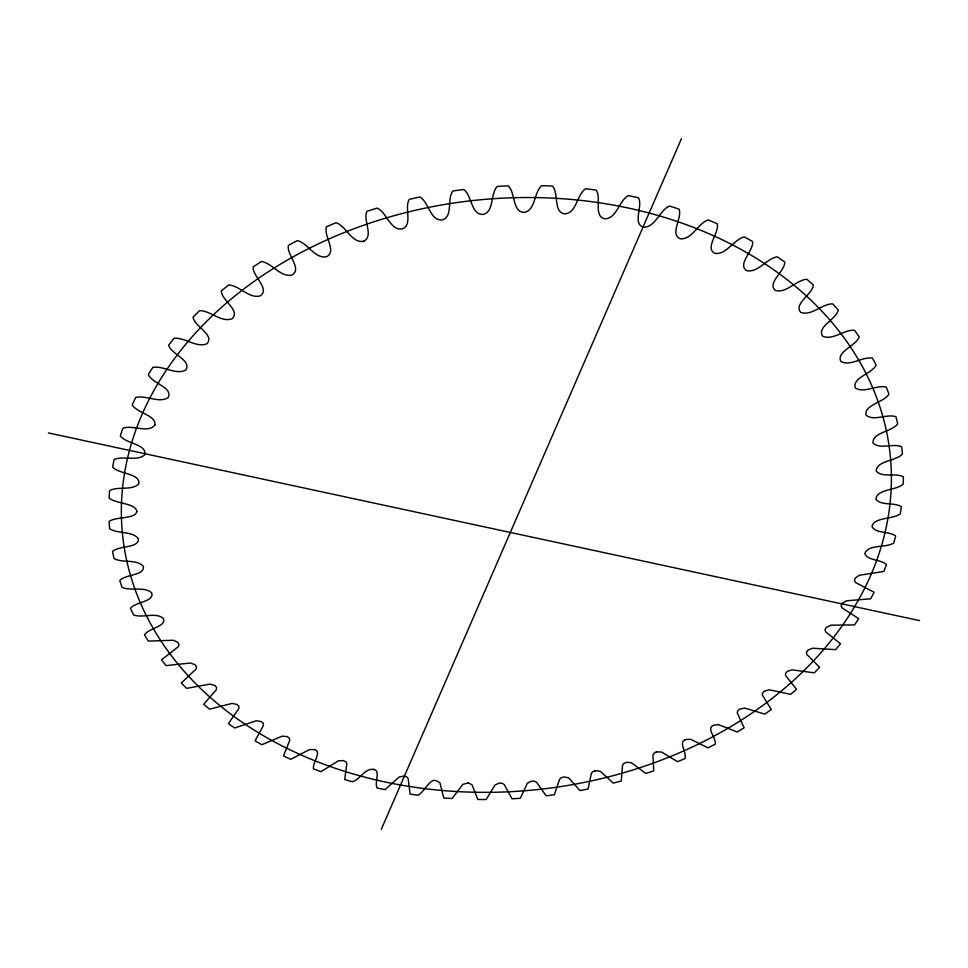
<?xml version="1.0" encoding="UTF-8"?>
<svg xmlns="http://www.w3.org/2000/svg" width="968" height="968" viewBox="0 0 968 968"><rect width="100%" height="100%" fill="white"/><g stroke="black" fill="none" stroke-linecap="round" stroke-linejoin="round"><path stroke-width="1.45" d="M136.936 511.552C134.782 519.38 116.85 516.319 109.142 521.328A398.175 305.876 -6 0 0 109.626 528.709C118.035 534.167 131.963 530.73 138.327 538.668C139.319 548.384 119.088 545.383 112.59 551.373A398.175 305.876 -6 0 0 114.006 558.56C122.791 563.352 136.524 558.742 143.349 566.377C144.982 575.718 125.308 574.169 119.778 580.473A398.175 305.876 -6 0 0 122.065 587.394C131.212 591.291 143.917 586.197 151.625 592.719C154.88 601.878 135.024 601.818 130.486 608.388A398.175 305.876 -6 0 0 133.596 614.97C142.889 618.334 155.558 611.849 163.35 618.407C166.665 626.816 148.697 627.942 144.474 634.887A398.175 305.876 -6 0 0 148.358 641.106L173.369 640.247L177.93 642.413L179.019 644.7L178.16 646.83L161.523 659.801A398.175 305.876 -6 0 0 166.109 665.609L190.478 663.019L195.209 664.81L196.577 666.976L195.996 669.118L181.355 682.972A398.175 305.876 -6 0 0 186.582 688.345L210.129 684.11L215.005 685.538L216.614 687.558L216.324 689.7L203.728 704.28A398.175 305.876 -6 0 0 209.536 709.169L232.102 703.397L237.075 704.462L238.914 706.337L238.89 708.455L228.387 723.592A398.175 305.876 -6 0 0 234.704 727.984L256.145 720.797L261.166 721.499L263.211 723.205L263.453 725.335L255.056 740.835A398.175 305.876 -6 0 0 261.832 744.719L282.027 736.212L287.06 736.563L289.299 738.1L289.795 740.169L283.503 755.947A398.175 305.876 -6 0 0 290.678 759.299L309.494 749.583L314.515 749.583M136.936 511.419C135.314 502.985 116.535 504.001 109.118 498.121A398.175 305.876 -6 0 1 109.602 490.594C118.374 485.924 132.108 491.079 138.944 483.649C139.912 473.062 118.991 474.296 112.639 467.084A398.175 305.876 -6 0 1 114.127 459.485C123.565 455.529 136.911 461.615 144.776 454.827C147.233 444.106 125.937 443.792 120.31 435.902A398.175 305.876 -6 0 1 122.815 428.34C132.217 424.262 148.721 434.003 155.11 424.674M154.965 425C156.284 415.248 137.214 413.094 132.205 404.951A398.175 305.876 -6 0 1 135.738 397.485C146.168 394.908 159.042 403.583 168.251 397.546C173.054 387.248 152.012 383.413 148.322 374.592A398.175 305.876 -6 0 1 152.896 367.332C163.677 365.638 175.813 375.269 185.723 370.091C192.245 360.314 170.864 354.046 168.638 345.213A398.175 305.876 -6 0 1 174.216 338.243C185.227 337.396 196.673 348.262 207.067 343.676C214.835 334.71 194.411 326.47 193.031 317.201A398.175 305.876 -6 0 1 199.565 310.643C210.685 310.619 221.333 322.889 232.114 318.75C240.814 310.571 221.503 300.262 221.309 290.981A398.175 305.876 -6 0 1 228.751 284.907C239.846 285.826 249.333 299.112 260.452 295.797C270.266 288.646 252.2 276.086 253.205 266.926A398.175 305.876 -6 0 1 261.493 261.433C272.419 263.296 280.563 277.538 291.9 275.069C302.669 269.007 286.274 254.511 288.404 245.412A398.175 305.876 -6 0 1 297.418 240.596C308.066 243.355 314.721 258.625 326.204 256.847C337.566 251.813 323.227 235.732 326.47 226.778A398.175 305.876 -6 0 1 336.114 222.713C346.399 226.306 351.396 242.823 363.048 241.407C374.543 237.172 362.637 220.014 366.933 211.339A398.175 305.876 -6 0 1 377.096 208.096C386.946 212.464 390.08 230.517 402.083 228.98C413.167 225.108 404.007 207.648 409.282 199.347A398.175 305.876 -6 0 1 419.822 196.964C429.03 202.203 429.986 220.752 442.061 220.014C453.423 216.965 446.659 198.827 452.939 190.986A398.175 305.876 -6 0 1 463.696 189.522C472.045 195.354 470.944 214.569 482.79 214.472C494.454 212.367 490.062 193.685 497.286 186.413A398.175 305.876 -6 0 1 508.115 185.868C515.617 192.451 512.108 211.375 523.7 212.428C535.824 211.036 533.525 192.499 541.705 185.662A398.175 305.876 -6 0 1 552.462 186.062C559.044 193.285 553.115 211.786 564.441 213.868C576.71 213.42 576.601 194.834 585.592 188.748A398.175 305.876 -6 0 1 596.119 190.067C601.733 197.847 593.372 215.779 604.456 218.792C616.701 219.131 618.685 200.872 628.329 195.584A398.175 305.876 -6 0 1 638.493 197.811C643.175 206.015 632.116 223.693 643.466 227.19C655.396 227.637 659.256 210.576 669.36 206.039A398.175 305.876 -6 0 1 679.028 209.112C682.67 217.667 669.287 234.341 680.335 238.781C692.12 239.774 697.65 223.608 708.14 219.905A398.175 305.876 -6 0 1 717.203 223.765C719.781 232.55 704.365 247.881 714.82 253.35C726.423 255.056 733.441 239.762 744.235 236.918A398.175 305.876 -6 0 1 752.56 241.516C754.06 250.494 737.011 264.01 746.522 270.641C757.896 273.218 766.245 258.71 777.207 256.81A398.175 305.876 -6 0 1 784.733 262.05C785.145 271.088 766.644 282.91 775.332 290.473C786.343 293.57 795.756 280.284 806.743 279.22A398.175 305.876 -6 0 1 813.374 285.028C812.709 294.127 793.312 303.795 800.705 312.386C811.257 316.33 821.675 303.976 832.565 303.819A398.175 305.876 -6 0 1 838.264 310.099C836.461 319.198 816.314 326.954 822.667 336.247C832.722 340.639 843.818 329.58 854.49 330.233A398.175 305.876 -6 0 1 859.221 336.9C856.232 345.842 836.11 351.59 840.817 361.427C850.146 366.751 862.065 356.526 872.386 358.087A398.175 305.876 -6 0 1 876.137 365.057C872.023 373.829 851.828 377.629 855.349 387.95C864.025 393.649 876.306 384.744 886.204 387.031A398.175 305.876 -6 0 1 888.951 394.194C883.808 402.555 864.037 404.733 866.009 415.127C873.717 421.612 886.615 413.59 895.945 416.688A398.175 305.876 -6 0 1 897.699 423.972C891.371 432.018 872.386 432.442 872.955 442.945C879.779 449.817 892.932 442.981 901.644 446.72A398.175 305.876 -6 0 1 902.43 454.053C895.424 461.458 876.742 460.55 876.197 470.968C882.09 478.168 895.388 472.493 903.398 476.825A398.175 305.876 -6 0 1 903.241 484.121C895.932 490.752 876.851 488.755 875.859 499.222C881.425 506.022 893.936 502.041 901.353 506.675A398.175 305.876 -6 0 1 900.3 513.887C892.363 519.622 873.862 517.057 871.974 526.58C876.052 534.046 889.168 530.779 895.666 536.03A398.175 305.876 -6 0 1 893.754 543.072C885.526 548.287 868.187 543.907 864.799 553.66C867.788 560.895 880.868 559.129 886.531 564.634A398.175 305.876 -6 0 1 883.796 571.447L859.209 575.282L855.155 578.198L854.454 580.703L855.664 582.627L874.14 592.247A398.175 305.876 -6 0 1 870.643 598.805L846.468 600.801L842.063 603.463L841.095 605.835L842.027 607.831L858.713 618.685A398.175 305.876 -6 0 1 854.514 624.917L830.846 625.183L826.249 627.506L825.014 629.781L825.668 631.826L840.478 643.768A398.175 305.876 -6 0 1 835.638 649.649L812.588 648.233L807.905 650.206L806.441 652.335L806.804 654.465L819.666 667.339A398.175 305.876 -6 0 1 814.245 672.845L792.102 669.82L787.286 671.405L785.544 673.45L785.629 675.591L796.519 689.276A398.175 305.876 -6 0 1 790.553 694.359L769.415 689.821L764.466 691.104L762.566 692.979L762.373 695.109L771.266 709.459A398.175 305.876 -6 0 1 764.817 714.094L744.791 708.128L739.806 709.06L737.689 710.839L737.265 712.908L744.126 727.779A398.175 305.876 -6 0 1 737.253 731.953L718.329 724.609L713.416 725.262M381.319 829.286L681.436 138.714M712.726 725.649C706.592 728.916 716.187 737.761 715.328 744.162A398.175 305.876 -6 0 1 708.092 747.853L690.644 739.286L685.828 739.479M684.775 739.963C678.725 742.529 686.627 752.257 685.114 758.525A398.175 305.876 -6 0 1 677.564 761.719L661.555 752.003L656.74 751.882L654.041 753.249L652.94 755.161L653.702 770.818A398.175 305.876 -6 0 1 645.886 773.492L631.354 762.675L626.623 762.288L623.864 763.45L622.533 765.289L621.299 780.97A398.175 305.876 -6 0 1 613.276 783.124L600.354 771.339L595.683 770.649L592.888 771.605L591.351 773.347L588.12 788.956A398.175 305.876 -6 0 1 579.953 790.566L568.724 777.921L564.187 776.917L561.307 777.679L559.577 779.325L554.398 794.728A398.175 305.876 -6 0 1 546.134 795.793L536.526 782.253L534.409 781.164L531.408 781.152L527.366 783.269L520.336 798.261A398.175 305.876 -6 0 1 512.011 798.781L504.28 784.612L502.223 783.293L499.319 783.112L495.035 784.963L486.154 799.532A398.175 305.876 -6 0 1 477.829 799.495L472.033 784.842L468.282 782.955M684.908 739.903L685.634 739.564M656.606 751.93L655.917 752.196M363.569 241.213L364.271 240.959M595.538 770.685L594.812 770.855M436.423 780.68L439.908 782.822L443.792 797.935A398.175 305.876 -6 0 0 452.056 798.527L462.837 784.395L467.992 782.943M435.394 780.559C430.191 778.708 424.928 790.808 418.261 795.236A398.175 305.876 -6 0 1 410.105 794.087L408.157 778.526L406.754 776.856L403.983 776.046L399.227 776.977L384.998 789.658A398.175 305.876 -6 0 1 377.012 787.952C374.277 781.454 381.15 770.225 373.309 769.391M48.4 432.926L919.6 620.621M374.084 769.584C365.468 767.382 360.677 778.974 352.497 781.793A398.175 305.876 -6 0 1 344.717 779.543L346.846 763.57L345.879 761.743L343.362 760.558L338.328 760.872L320.977 771.665A398.175 305.876 -6 0 1 313.475 768.858C312.349 762.252 322.211 751.821 314.636 749.643M329.326 766.22A385.905 296.293 -6 0 0 891.008 464.846A385.905 296.293 -6 0 0 298.797 253.725A385.905 296.293 -6 0 0 329.326 766.22"/></g></svg>
